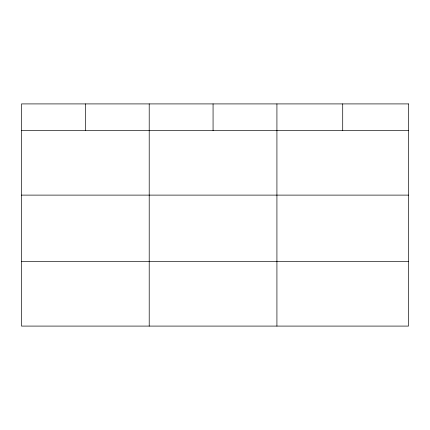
<?xml version="1.0" encoding="UTF-8"?>
<svg xmlns="http://www.w3.org/2000/svg" width="430" height="430" viewBox="0 0 430 430"><rect width="100%" height="100%" fill="white"/><g stroke="black" fill="none" stroke-linecap="round" stroke-linejoin="round"><path stroke-width="0.64" d="M21.5 130.602L408.5 130.602M21.5 195.112L408.5 195.112M21.5 261.58L408.5 261.58M342.71 103.909L342.71 130.602M276.92 103.909L276.92 326.09M213.065 103.909L213.065 130.602M149.21 103.909L149.21 326.09M85.355 103.909L85.355 130.602M408.5 103.909L21.5 103.909L21.5 326.09L408.5 326.09L408.5 103.909"/></g></svg>
